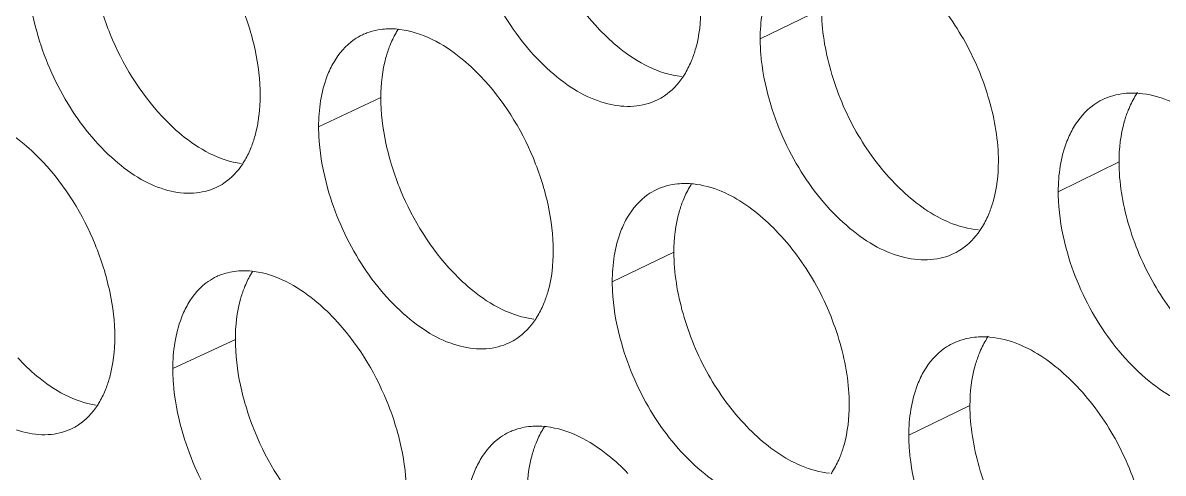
# Model space of a CAD drawing. Header units: millimetres. Extents: x 1177 to 4147, y 93 to 2194.
# Drawn here: x 2566.4 to 2580.43, y 776.39 to 781.93 of the extents above; entities that cross this region are included whole.
import ezdxf

# ---------------------------------------------------------------- set-up
doc = ezdxf.new("R2010")
doc.units = ezdxf.units.MM
doc.header["$LTSCALE"] = 0.1
doc.layers.get('0').update_dxf_attribs({"lineweight": 13})
doc.layers.add('标注', color=251, linetype='Continuous', lineweight=9)

# ---------------------------------------------------------------- blocks, each defined once
blk = doc.blocks.new('02')
at = {"layer": '标注'}
for p, q in [((4449.455, 708.555), (4448.376, 708.035)), ((4441.706, 707.003), (4440.612, 706.49)), ((4454.685, 705.871), (4453.616, 705.345)), ((4446.859, 704.282), (4445.775, 703.764)), ((4439.148, 702.748), (4438.049, 702.237)), ((4452.064, 701.585), (4450.989, 701.062))]:
    blk.add_line(p, q, dxfattribs=at)
for centre, radius, start, end in [((4441.87, 706.81), 1.402, 83.021, 89.4851), ((4441.831, 707.155), 1.051, 110.5478, 115.181), ((4454.923, 705.632), 1.449, 85.444, 90.1903), ((4447.053, 704.071), 1.421, 84.008, 89.7708), ((4439.261, 702.909), 1.043, 109.8653, 114.9718), ((4439.298, 702.563), 1.393, 82.5184, 89.3404), ((4452.287, 701.356), 1.439, 84.9711, 90.0516), ((4444.455, 699.812), 1.411, 83.5175, 89.6286), ((4444.413, 700.158), 1.06, 111.219, 115.391)]:
    blk.add_arc(centre, radius, start, end, dxfattribs=at)
for points, knots in [([(4444.276, 711.264), (4444.276, 710.996), (4444.347, 710.437), (4444.686, 709.358), (4445.157, 708.608), (4445.552, 708.195)], [0, 0, 0, 0, 0.238296, 0.493918, 1, 1, 1, 1]), ([(4439.585, 707.038), (4439.585, 707.307), (4439.515, 707.866), (4439.177, 708.945), (4438.711, 709.698), (4438.32, 710.114)], [0, 0, 0, 0, 0.238287, 0.494002, 1, 1, 1, 1]), ([(4436.603, 709.749), (4436.603, 709.479), (4436.673, 708.921), (4437.007, 707.841), (4437.47, 707.087), (4437.86, 706.67)], [0, 0, 0, 0, 0.238501, 0.494363, 1, 1, 1, 1]), ([(4443.346, 709.671), (4443.47, 709.229), (4443.834, 708.398), (4444.537, 707.544), (4445.19, 707.073), (4445.673, 706.875), (4446.142, 706.824), (4446.434, 706.897), (4446.561, 706.958)], [0, 0, 0, 0, 0.295999, 0.576706, 0.701098, 0.811352, 0.909467, 1, 1, 1, 1]), ([(4452.564, 705.881), (4452.564, 706.244), (4452.436, 706.996), (4451.993, 708.047), (4451.331, 708.941), (4450.765, 709.4), (4450.466, 709.554)], [0, 0, 0, 0, 0.24746, 0.512581, 0.770891, 1, 1, 1, 1]), ([(4435.5, 709.241), (4435.5, 709.154), (4435.515, 708.79), (4435.583, 708.429), (4435.657, 708.162)], [0, 0, 0, 0, 0.238286, 1, 1, 1, 1]), ([(4448.645, 709.167), (4448.6, 709.09), (4448.432, 708.736), (4448.376, 708.336), (4448.376, 708.035)], [0, 0, 0, 0, 0.227147, 1, 1, 1, 1]), ([(4447.173, 707.665), (4447.2, 707.732), (4447.299, 708.026), (4447.334, 708.338), (4447.334, 708.575)], [0, 0, 0, 0, 0.232325, 1, 1, 1, 1]), ([(4449.455, 708.555), (4449.455, 708.192), (4449.582, 707.44), (4450.02, 706.389), (4450.678, 705.494), (4451.243, 705.034), (4451.541, 704.88)], [0, 0, 0, 0, 0.247764, 0.513029, 0.771178, 1, 1, 1, 1]), ([(4441.883, 708.212), (4441.846, 708.212), (4441.703, 708.207), (4441.561, 708.177), (4441.462, 708.14)], [0, 0, 0, 0, 0.257421, 1, 1, 1, 1]), ([(4442.016, 708.208), (4442.001, 708.186), (4441.943, 708.092), (4441.895, 707.991), (4441.864, 707.913)], [0, 0, 0, 0, 0.24229, 1, 1, 1, 1]), ([(4443.46, 707.377), (4443.352, 707.491), (4442.951, 707.867), (4442.433, 708.154), (4442.04, 708.201)], [0, 0, 0, 0, 0.2848, 1, 1, 1, 1]), ([(4445.552, 708.195), (4445.662, 708.08), (4446.067, 707.701), (4446.594, 707.416), (4446.991, 707.374)], [0, 0, 0, 0, 0.28484, 1, 1, 1, 1]), ([(4435.657, 708.162), (4435.778, 707.72), (4436.135, 706.891), (4436.823, 706.033), (4437.464, 705.557), (4437.939, 705.352), (4438.399, 705.295), (4438.688, 705.363), (4438.813, 705.421)], [0, 0, 0, 0, 0.297384, 0.578764, 0.7031, 0.812961, 0.910366, 1, 1, 1, 1]), ([(4441.383, 708.107), (4441.332, 708.083), (4441.127, 707.965), (4440.967, 707.777), (4440.878, 707.622)], [0, 0, 0, 0, 0.241405, 1, 1, 1, 1]), ([(4448.376, 708.035), (4448.376, 707.948), (4448.391, 707.584), (4448.461, 707.224), (4448.537, 706.958)], [0, 0, 0, 0, 0.238439, 1, 1, 1, 1]), ([(4441.864, 707.913), (4441.838, 707.846), (4441.74, 707.553), (4441.706, 707.24), (4441.706, 707.003)], [0, 0, 0, 0, 0.231941, 1, 1, 1, 1]), ([(4440.878, 707.622), (4440.833, 707.546), (4440.667, 707.191), (4440.612, 706.792), (4440.612, 706.49)], [0, 0, 0, 0, 0.226413, 1, 1, 1, 1]), ([(4447.016, 707.364), (4447.031, 707.387), (4447.092, 707.483), (4447.141, 707.586), (4447.173, 707.665)], [0, 0, 0, 0, 0.242387, 1, 1, 1, 1]), ([(4444.738, 704.307), (4444.738, 704.576), (4444.667, 705.134), (4444.326, 706.213), (4443.855, 706.963), (4443.46, 707.377)], [0, 0, 0, 0, 0.23815, 0.493704, 1, 1, 1, 1]), ([(4446.561, 706.958), (4446.606, 706.979), (4446.784, 707.081), (4446.93, 707.235), (4447.016, 707.364)], [0, 0, 0, 0, 0.243475, 1, 1, 1, 1]), ([(4439.427, 706.129), (4439.453, 706.196), (4439.55, 706.489), (4439.585, 706.801), (4439.585, 707.038)], [0, 0, 0, 0, 0.231878, 1, 1, 1, 1]), ([(4441.706, 707.003), (4441.706, 706.734), (4441.776, 706.176), (4442.114, 705.096), (4442.582, 704.345), (4442.975, 703.93)], [0, 0, 0, 0, 0.238364, 0.494066, 1, 1, 1, 1]), ([(4454.918, 707.081), (4454.871, 707.081), (4454.69, 707.072), (4454.509, 707.022), (4454.388, 706.962)], [0, 0, 0, 0, 0.258411, 1, 1, 1, 1]), ([(4455.011, 707.092), (4454.995, 707.068), (4454.932, 706.97), (4454.881, 706.864), (4454.848, 706.782)], [0, 0, 0, 0, 0.242516, 1, 1, 1, 1]), ([(4455.726, 706.874), (4455.669, 706.903), (4455.45, 707.002), (4455.213, 707.063), (4455.038, 707.077)], [0, 0, 0, 0, 0.266684, 1, 1, 1, 1]), ([(4448.537, 706.958), (4448.662, 706.515), (4449.032, 705.682), (4449.744, 704.831), (4450.405, 704.365), (4450.894, 704.17), (4451.368, 704.124), (4451.662, 704.201), (4451.79, 704.263)], [0, 0, 0, 0, 0.295087, 0.575352, 0.699785, 0.810298, 0.90888, 1, 1, 1, 1]), ([(4454.388, 706.962), (4454.337, 706.937), (4454.135, 706.817), (4453.976, 706.63), (4453.886, 706.477)], [0, 0, 0, 0, 0.242339, 1, 1, 1, 1]), ([(4435.769, 705.867), (4435.664, 705.979), (4435.277, 706.352), (4434.778, 706.641), (4434.396, 706.697)], [0, 0, 0, 0, 0.284973, 1, 1, 1, 1]), ([(4437.86, 706.67), (4437.966, 706.556), (4438.358, 706.181), (4438.866, 705.893), (4439.253, 705.842)], [0, 0, 0, 0, 0.285047, 1, 1, 1, 1]), ([(4454.848, 706.782), (4454.821, 706.716), (4454.721, 706.422), (4454.685, 706.108), (4454.685, 705.871)], [0, 0, 0, 0, 0.232686, 1, 1, 1, 1]), ([(4440.612, 706.49), (4440.612, 706.403), (4440.627, 706.04), (4440.696, 705.679), (4440.77, 705.412)], [0, 0, 0, 0, 0.238347, 1, 1, 1, 1]), ([(4453.886, 706.477), (4453.841, 706.4), (4453.673, 706.046), (4453.616, 705.646), (4453.616, 705.345)], [0, 0, 0, 0, 0.227639, 1, 1, 1, 1]), ([(4439.277, 705.836), (4439.291, 705.859), (4439.349, 705.952), (4439.396, 706.052), (4439.427, 706.129)], [0, 0, 0, 0, 0.242268, 1, 1, 1, 1]), ([(4437.028, 702.788), (4437.028, 703.057), (4436.958, 703.616), (4436.622, 704.696), (4436.159, 705.449), (4435.769, 705.867)], [0, 0, 0, 0, 0.238356, 0.494151, 1, 1, 1, 1]), ([(4438.813, 705.421), (4438.859, 705.443), (4439.042, 705.545), (4439.19, 705.704), (4439.277, 705.836)], [0, 0, 0, 0, 0.242755, 1, 1, 1, 1]), ([(4452.401, 704.97), (4452.428, 705.037), (4452.528, 705.33), (4452.564, 705.643), (4452.564, 705.881)], [0, 0, 0, 0, 0.232623, 1, 1, 1, 1]), ([(4454.685, 705.871), (4454.685, 705.508), (4454.813, 704.756), (4455.256, 703.706), (4455.921, 702.814), (4456.491, 702.357), (4456.791, 702.206)], [0, 0, 0, 0, 0.247397, 0.512334, 0.770535, 1, 1, 1, 1]), ([(4440.77, 705.412), (4440.893, 704.97), (4441.255, 704.139), (4441.953, 703.284), (4442.602, 702.812), (4443.082, 702.611), (4443.548, 702.558), (4443.839, 702.63), (4443.965, 702.689)], [0, 0, 0, 0, 0.296459, 0.577388, 0.701761, 0.811885, 0.909764, 1, 1, 1, 1]), ([(4447.059, 705.491), (4447.013, 705.491), (4446.838, 705.483), (4446.665, 705.437), (4446.547, 705.381)], [0, 0, 0, 0, 0.258386, 1, 1, 1, 1]), ([(4447.176, 705.493), (4447.161, 705.471), (4447.101, 705.375), (4447.051, 705.272), (4447.019, 705.193)], [0, 0, 0, 0, 0.242372, 1, 1, 1, 1]), ([(4447.855, 705.278), (4447.8, 705.306), (4447.593, 705.403), (4447.368, 705.466), (4447.201, 705.483)], [0, 0, 0, 0, 0.266572, 1, 1, 1, 1]), ([(4446.547, 705.381), (4446.496, 705.356), (4446.292, 705.238), (4446.133, 705.05), (4446.043, 704.896)], [0, 0, 0, 0, 0.241792, 1, 1, 1, 1]), ([(4447.019, 705.193), (4446.993, 705.126), (4446.895, 704.832), (4446.859, 704.519), (4446.859, 704.282)], [0, 0, 0, 0, 0.232238, 1, 1, 1, 1]), ([(4449.942, 701.6), (4449.942, 701.963), (4449.815, 702.715), (4449.375, 703.767), (4448.716, 704.662), (4448.152, 705.123), (4447.855, 705.278)], [0, 0, 0, 0, 0.247645, 0.51293, 0.771215, 1, 1, 1, 1]), ([(4453.616, 705.345), (4453.616, 705.258), (4453.631, 704.895), (4453.702, 704.535), (4453.778, 704.269)], [0, 0, 0, 0, 0.238502, 1, 1, 1, 1]), ([(4446.043, 704.896), (4445.998, 704.819), (4445.831, 704.465), (4445.775, 704.066), (4445.775, 703.764)], [0, 0, 0, 0, 0.226902, 1, 1, 1, 1]), ([(4451.541, 704.88), (4451.597, 704.852), (4451.81, 704.753), (4452.041, 704.691), (4452.213, 704.676)], [0, 0, 0, 0, 0.266595, 1, 1, 1, 1]), ([(4452.239, 704.663), (4452.255, 704.686), (4452.317, 704.784), (4452.369, 704.889), (4452.401, 704.97)], [0, 0, 0, 0, 0.242481, 1, 1, 1, 1]), ([(4451.79, 704.263), (4451.834, 704.285), (4452.009, 704.385), (4452.153, 704.537), (4452.239, 704.663)], [0, 0, 0, 0, 0.24392, 1, 1, 1, 1]), ([(4444.578, 703.397), (4444.605, 703.464), (4444.703, 703.757), (4444.738, 704.07), (4444.738, 704.307)], [0, 0, 0, 0, 0.232176, 1, 1, 1, 1]), ([(4446.859, 704.282), (4446.859, 703.919), (4446.985, 703.167), (4447.421, 702.114), (4448.076, 701.218), (4448.638, 700.756), (4448.935, 700.602)], [0, 0, 0, 0, 0.247948, 0.513377, 0.771501, 1, 1, 1, 1]), ([(4453.778, 704.269), (4453.905, 703.825), (4454.28, 702.992), (4455.002, 702.143), (4455.671, 701.681), (4456.166, 701.49), (4456.644, 701.449), (4456.941, 701.529), (4457.07, 701.593)], [0, 0, 0, 0, 0.294183, 0.574014, 0.698487, 0.809259, 0.908301, 1, 1, 1, 1]), ([(4433.119, 703.921), (4433.24, 703.48), (4433.594, 702.65), (4434.278, 701.791), (4434.915, 701.313), (4435.386, 701.107), (4435.845, 701.047), (4436.132, 701.114), (4436.256, 701.171)], [0, 0, 0, 0, 0.29785, 0.579458, 0.703775, 0.813505, 0.91067, 1, 1, 1, 1]), ([(4438.82, 703.854), (4438.769, 703.83), (4438.563, 703.713), (4438.404, 703.524), (4438.314, 703.37)], [0, 0, 0, 0, 0.241203, 1, 1, 1, 1]), ([(4439.314, 703.956), (4439.278, 703.956), (4439.14, 703.952), (4439.003, 703.924), (4438.906, 703.889)], [0, 0, 0, 0, 0.257304, 1, 1, 1, 1]), ([(4439.455, 703.95), (4439.441, 703.928), (4439.383, 703.834), (4439.336, 703.735), (4439.306, 703.657)], [0, 0, 0, 0, 0.242253, 1, 1, 1, 1]), ([(4440.884, 703.118), (4440.776, 703.231), (4440.38, 703.606), (4439.868, 703.893), (4439.479, 703.944)], [0, 0, 0, 0, 0.284863, 1, 1, 1, 1]), ([(4442.975, 703.93), (4443.084, 703.816), (4443.484, 703.438), (4444.005, 703.152), (4444.398, 703.107)], [0, 0, 0, 0, 0.284914, 1, 1, 1, 1]), ([(4439.306, 703.657), (4439.279, 703.591), (4439.183, 703.297), (4439.148, 702.985), (4439.148, 702.748)], [0, 0, 0, 0, 0.231792, 1, 1, 1, 1]), ([(4445.775, 703.764), (4445.775, 703.677), (4445.79, 703.313), (4445.86, 702.953), (4445.935, 702.686)], [0, 0, 0, 0, 0.238408, 1, 1, 1, 1]), ([(4444.423, 703.099), (4444.438, 703.121), (4444.498, 703.217), (4444.547, 703.318), (4444.578, 703.397)], [0, 0, 0, 0, 0.242345, 1, 1, 1, 1]), ([(4438.314, 703.37), (4438.27, 703.293), (4438.104, 702.938), (4438.049, 702.539), (4438.049, 702.237)], [0, 0, 0, 0, 0.22617, 1, 1, 1, 1]), ([(4442.155, 700.045), (4442.155, 700.314), (4442.085, 700.872), (4441.745, 701.951), (4441.276, 702.703), (4440.884, 703.118)], [0, 0, 0, 0, 0.238218, 0.493853, 1, 1, 1, 1]), ([(4443.965, 702.689), (4444.01, 702.711), (4444.191, 702.813), (4444.337, 702.969), (4444.423, 703.099)], [0, 0, 0, 0, 0.243242, 1, 1, 1, 1]), ([(4436.87, 701.879), (4436.897, 701.946), (4436.993, 702.239), (4437.028, 702.551), (4437.028, 702.788)], [0, 0, 0, 0, 0.231729, 1, 1, 1, 1]), ([(4452.286, 702.795), (4452.239, 702.795), (4452.06, 702.786), (4451.882, 702.737), (4451.762, 702.679)], [0, 0, 0, 0, 0.258402, 1, 1, 1, 1]), ([(4452.387, 702.803), (4452.371, 702.78), (4452.309, 702.682), (4452.258, 702.578), (4452.226, 702.496)], [0, 0, 0, 0, 0.242465, 1, 1, 1, 1]), ([(4453.089, 702.586), (4453.033, 702.614), (4452.819, 702.713), (4452.586, 702.775), (4452.413, 702.79)], [0, 0, 0, 0, 0.266651, 1, 1, 1, 1]), ([(4439.148, 702.748), (4439.148, 702.479), (4439.218, 701.92), (4439.554, 700.84), (4440.02, 700.088), (4440.411, 699.672)], [0, 0, 0, 0, 0.238432, 0.494215, 1, 1, 1, 1]), ([(4445.935, 702.686), (4446.06, 702.244), (4446.427, 701.412), (4447.134, 700.559), (4447.792, 700.091), (4448.277, 699.894), (4448.748, 699.846), (4449.042, 699.921), (4449.169, 699.982)], [0, 0, 0, 0, 0.295542, 0.576027, 0.700439, 0.810823, 0.909172, 1, 1, 1, 1]), ([(4451.762, 702.679), (4451.711, 702.654), (4451.508, 702.534), (4451.349, 702.347), (4451.259, 702.194)], [0, 0, 0, 0, 0.242161, 1, 1, 1, 1]), ([(4455.197, 698.918), (4455.197, 699.281), (4455.069, 700.032), (4454.624, 701.082), (4453.958, 701.975), (4453.389, 702.433), (4453.089, 702.586)], [0, 0, 0, 0, 0.247276, 0.512232, 0.770569, 1, 1, 1, 1]), ([(4435.322, 702.424), (4435.427, 702.311), (4435.814, 701.937), (4436.316, 701.648), (4436.699, 701.594)], [0, 0, 0, 0, 0.285106, 1, 1, 1, 1]), ([(4452.226, 702.496), (4452.199, 702.43), (4452.1, 702.136), (4452.064, 701.823), (4452.064, 701.585)], [0, 0, 0, 0, 0.232536, 1, 1, 1, 1]), ([(4438.049, 702.237), (4438.049, 702.151), (4438.064, 701.787), (4438.133, 701.426), (4438.207, 701.159)], [0, 0, 0, 0, 0.238316, 1, 1, 1, 1]), ([(4451.259, 702.194), (4451.214, 702.117), (4451.046, 701.763), (4450.989, 701.363), (4450.989, 701.062)], [0, 0, 0, 0, 0.227393, 1, 1, 1, 1]), ([(4436.723, 701.589), (4436.737, 701.611), (4436.794, 701.704), (4436.84, 701.803), (4436.87, 701.879)], [0, 0, 0, 0, 0.242235, 1, 1, 1, 1]), ([(4436.256, 701.171), (4436.303, 701.192), (4436.487, 701.295), (4436.636, 701.456), (4436.723, 701.589)], [0, 0, 0, 0, 0.242501, 1, 1, 1, 1]), ([(4449.781, 700.69), (4449.808, 700.756), (4449.907, 701.05), (4449.942, 701.363), (4449.942, 701.6)], [0, 0, 0, 0, 0.232474, 1, 1, 1, 1]), ([(4452.064, 701.585), (4452.064, 701.222), (4452.191, 700.47), (4452.632, 699.419), (4453.293, 698.525), (4453.861, 698.067), (4454.16, 697.915)], [0, 0, 0, 0, 0.24758, 0.512681, 0.770856, 1, 1, 1, 1]), ([(4444.464, 701.223), (4444.426, 701.223), (4444.279, 701.218), (4444.132, 701.186), (4444.03, 701.146)], [0, 0, 0, 0, 0.257534, 1, 1, 1, 1]), ([(4444.59, 701.223), (4444.575, 701.2), (4444.515, 701.105), (4444.467, 701.004), (4444.435, 700.925)], [0, 0, 0, 0, 0.242329, 1, 1, 1, 1]), ([(4446.05, 700.392), (4445.94, 700.507), (4445.535, 700.884), (4445.01, 701.17), (4444.615, 701.214)], [0, 0, 0, 0, 0.284731, 1, 1, 1, 1]), ([(4438.207, 701.159), (4438.329, 700.717), (4438.688, 699.887), (4439.382, 699.03), (4440.027, 698.556), (4440.504, 698.354), (4440.967, 698.299), (4441.257, 698.368), (4441.383, 698.427)], [0, 0, 0, 0, 0.29692, 0.578074, 0.702428, 0.812421, 0.910064, 1, 1, 1, 1]), ([(4443.959, 701.116), (4443.908, 701.091), (4443.703, 700.973), (4443.544, 700.786), (4443.454, 700.631)], [0, 0, 0, 0, 0.241601, 1, 1, 1, 1]), ([(4450.989, 701.062), (4450.989, 700.975), (4451.005, 700.611), (4451.075, 700.251), (4451.151, 699.985)], [0, 0, 0, 0, 0.238471, 1, 1, 1, 1]), ([(4444.435, 700.925), (4444.409, 700.858), (4444.311, 700.564), (4444.276, 700.252), (4444.276, 700.014)], [0, 0, 0, 0, 0.232089, 1, 1, 1, 1]), ([(4443.454, 700.631), (4443.41, 700.555), (4443.243, 700.2), (4443.187, 699.801), (4443.187, 699.499)], [0, 0, 0, 0, 0.226658, 1, 1, 1, 1]), ([(4448.935, 700.602), (4448.99, 700.574), (4449.199, 700.476), (4449.427, 700.413), (4449.595, 700.397)], [0, 0, 0, 0, 0.266559, 1, 1, 1, 1]), ([(4449.621, 700.385), (4449.637, 700.408), (4449.698, 700.505), (4449.749, 700.609), (4449.781, 700.69)], [0, 0, 0, 0, 0.242432, 1, 1, 1, 1])]:
    blk.add_open_spline(points, degree=3, knots=knots, dxfattribs=at)

msp = doc.modelspace()

# ---------------------------------------------------------------- block references
at = {"xscale": 0.7, "yscale": 0.7, "zscale": 0.7}
msp.add_blockref('02', (-538.391, 286.112), dxfattribs=at)

doc.saveas('drawing.dxf')
